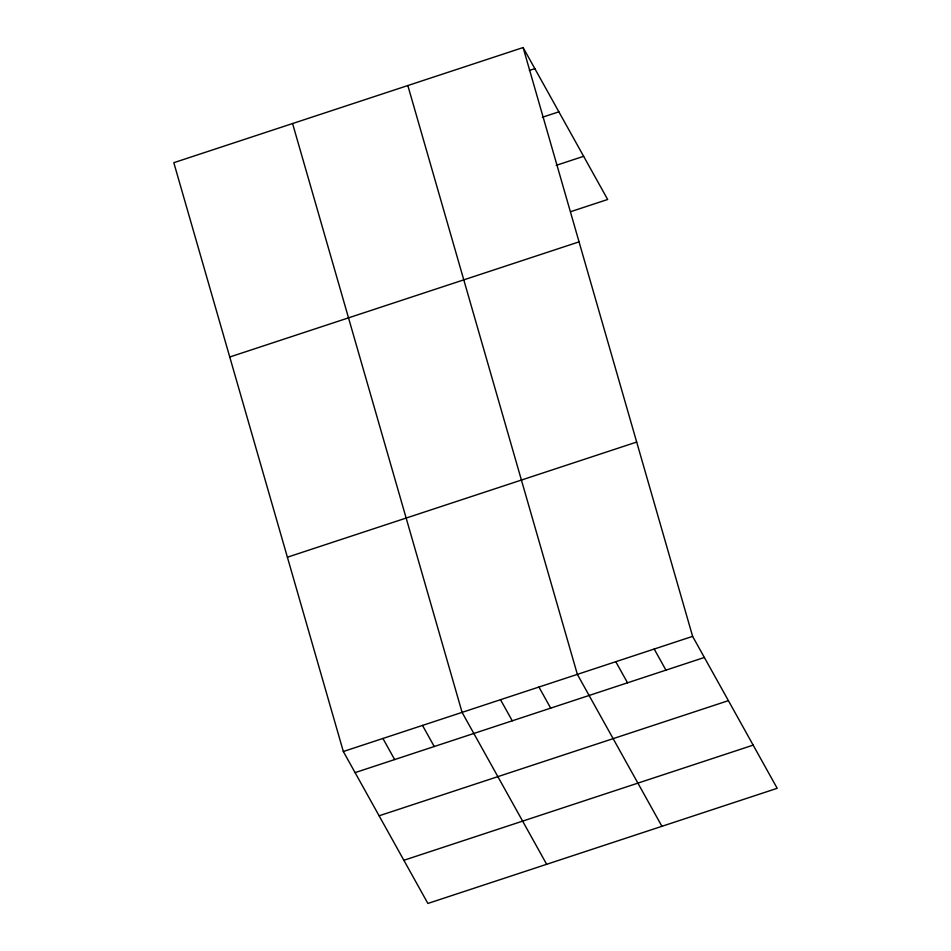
<?xml version="1.0" encoding="UTF-8"?>
<svg xmlns="http://www.w3.org/2000/svg" width="951" height="951" viewBox="0 0 951 951"><rect width="100%" height="100%" fill="white"/><g stroke="black" fill="none" stroke-linecap="round" stroke-linejoin="round"><path stroke-width="1.43" d="M523.109 47.55L173.807 162.692L343.335 751.516L427.891 903.45L777.193 788.308L692.625 636.374L523.109 47.55L607.665 199.484L570.612 211.693M529.362 70.457L534.842 68.65M542.415 117.246L558.879 111.826M556.192 165.355L583.641 156.309M229.75 357.005L579.052 241.863M287.392 557.203L636.683 442.06M343.335 751.516L692.625 636.374M355.08 772.616L704.37 657.474M379.104 815.792L728.395 700.649M403.866 860.275L753.156 745.132M654.205 649.046L665.95 670.146M615.784 661.706L627.529 682.806M661.92 826.3L577.364 674.378L407.836 85.542M538.932 687.038L550.677 708.138M500.511 699.71L512.256 720.799M546.659 864.304L462.091 712.37L292.575 123.547M422.506 725.423L434.25 746.523M382.92 738.475L394.665 759.564"/></g></svg>
